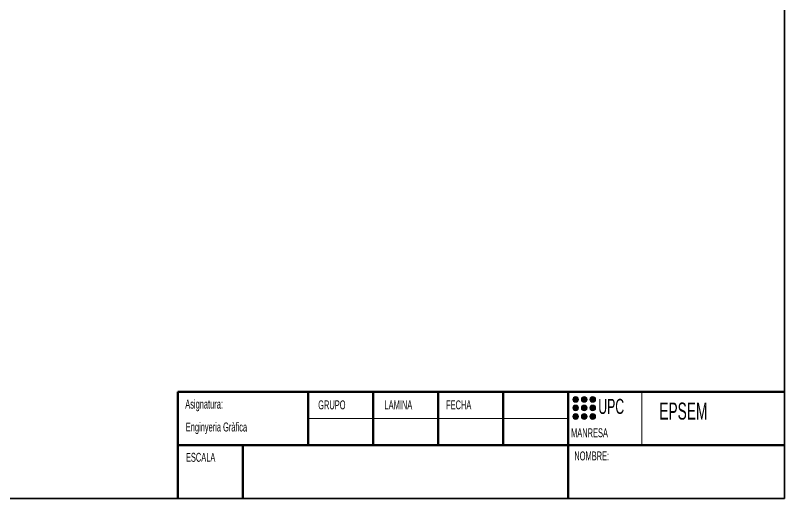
# Model space of a CAD drawing. Header units: millimetres. Extents: x 0 to 418, y 0 to 287.
# Drawn here: x 197 to 412.6, y 10 to 145.6 of the extents above; entities that cross this region are included whole.
import ezdxf

# ---------------------------------------------------------------- set-up
doc = ezdxf.new("R2010")
doc.units = ezdxf.units.MM
doc.layers.add('DEFAULT', color=179, linetype='Continuous')
doc.styles.add('SLDTEXTSTYLE0', font='TXT', dxfattribs={"width": 0.605})

msp = doc.modelspace()

# ---------------------------------------------------------------- hatches: boundary and pattern name
at = {"layer": 'DEFAULT'}
h = msp.add_hatch(color=7, dxfattribs=at)
edge = h.paths.add_edge_path(flags=0)
edge.add_arc((354, 37.84), 0.8, 0, 360)
h = msp.add_hatch(color=7, dxfattribs=at)
edge = h.paths.add_edge_path(flags=0)
edge.add_arc((356.4, 37.84), 0.8, 0, 360)
h = msp.add_hatch(color=7, dxfattribs=at)
edge = h.paths.add_edge_path(flags=0)
edge.add_arc((358.8, 37.84), 0.8, 0, 360)
h = msp.add_hatch(color=7, dxfattribs=at)
edge = h.paths.add_edge_path(flags=0)
edge.add_arc((354, 35.44), 0.8, 0, 360)
h = msp.add_hatch(color=7, dxfattribs=at)
edge = h.paths.add_edge_path(flags=0)
edge.add_arc((356.4, 35.44), 0.8, 0, 360)
h = msp.add_hatch(color=7, dxfattribs=at)
edge = h.paths.add_edge_path(flags=0)
edge.add_arc((358.8, 35.44), 0.8, 0, 360)
h = msp.add_hatch(color=7, dxfattribs=at)
edge = h.paths.add_edge_path(flags=0)
edge.add_arc((354, 33.04), 0.8, 0, 360)
h = msp.add_hatch(color=7, dxfattribs=at)
edge = h.paths.add_edge_path(flags=0)
edge.add_arc((356.4, 33.04), 0.8, 0, 360)
h = msp.add_hatch(color=7, dxfattribs=at)
edge = h.paths.add_edge_path(flags=0)
edge.add_arc((358.8, 33.04), 0.8, 0, 360)

# ---------------------------------------------------------------- linework, layer by layer
at = {"color": 7, "linetype": 'Continuous', "lineweight": 35}
msp.add_line((412.56, 287), (412.56, 10), dxfattribs=at)
at = {"layer": 'DEFAULT', "color": 179}
msp.add_line((412.56, 10), (412.56, 287), dxfattribs=at)
at = {"layer": 'DEFAULT', "linetype": 'Continuous', "lineweight": 50}
msp.add_line((412.56, 40), (242.56, 40), dxfattribs=at)
at = {"layer": 'DEFAULT', "color": 7, "linetype": 'Continuous', "lineweight": 50}
for p, q in [((242.56, 40), (242.56, 10)), ((279, 40), (279, 25)), ((297.22, 40), (297.22, 25)), ((315.43, 40), (315.43, 25)), ((333.65, 40), (333.65, 25)), ((351.87, 40), (351.87, 10)), ((242.56, 25), (412.56, 25)), ((260.78, 25), (260.78, 10))]:
    msp.add_line(p, q, dxfattribs=at)
at = {"layer": 'DEFAULT', "color": 7, "linetype": 'Continuous', "lineweight": 18}
for p, q in [((372.53, 40), (372.53, 25)), ((279, 32.5), (351.87, 32.5))]:
    msp.add_line(p, q, dxfattribs=at)
at = {"layer": 'DEFAULT', "lineweight": 35}
msp.add_line((20.01, 10), (412.56, 10), dxfattribs=at)
at = {"layer": 'DEFAULT', "color": 7, "linetype": 'Continuous', "lineweight": 18}
for centre in [(354, 37.84), (356.4, 37.84), (358.8, 37.84), (354, 35.44), (356.4, 35.44), (358.8, 35.44), (354, 33.04), (356.4, 33.04), (358.8, 33.04)]:
    msp.add_circle(centre, 0.8, dxfattribs=at)

# ---------------------------------------------------------------- texts
at = {"layer": 'DEFAULT', "color": 7, "attachment_point": 1, "style": 'SLDTEXTSTYLE0'}
for s, insert, char_height in [('Asignatura:', (244.6, 37.76), 2.5), ('GRUPO', (281.86, 37.55), 2.5), ('LAMINA', (300.44, 37.55), 2.5), ('FECHA', (317.69, 37.55), 2.5), ('UPC', (360.36, 37.98), 4.233), ('EPSEM', (377.44, 36.94), 4.763), ('MANRESA', (352.72, 29.72), 2.5), ('ESCALA', (244.79, 22.84), 2.5), ('NOMBRE:', (353.64, 23.22), 2.5)]:
    msp.add_mtext(s, dxfattribs=dict(at, insert=insert, char_height=char_height))
at = {"layer": 'DEFAULT', "insert": (244.75, 31.34), "char_height": 2.5, "attachment_point": 1, "style": 'SLDTEXTSTYLE0'}
msp.add_mtext('Enginyeria Gràfica', dxfattribs=at)

doc.saveas('drawing.dxf')
